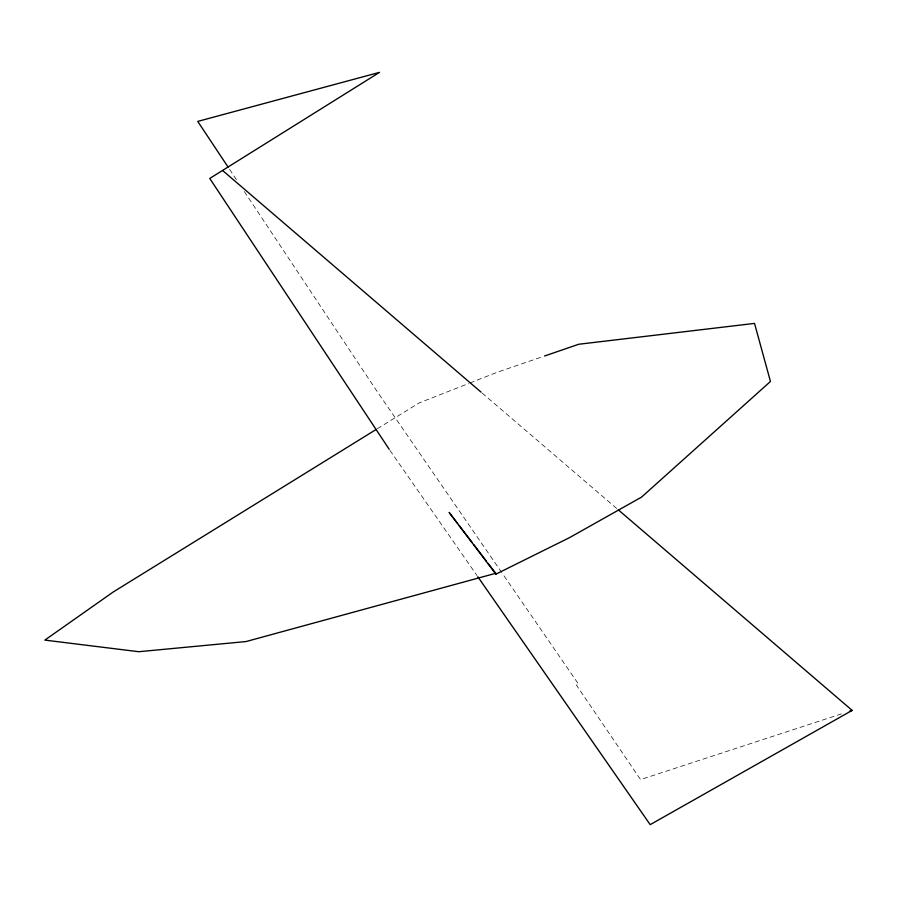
<?xml version="1.0" encoding="UTF-8"?>
<svg xmlns="http://www.w3.org/2000/svg" width="897" height="897" viewBox="0 0 897 897"><rect width="100%" height="100%" fill="white"/><g stroke="black" fill="none" stroke-linecap="round" stroke-linejoin="round"><path stroke-width="0.67" stroke-dasharray="4.49 3.36" d="M377.379 428.71L419.09 402.944L468.582 383.512M469.882 382.997L497.23 372.266L543.246 356.457M841.509 713.866L640.559 779.594L576.412 685.095L578.711 684.411L502.499 573.665M482.171 393.088L617.192 508.879M390.004 450.451L477.002 575.56M501.715 572.51L376.28 390.251L243.502 190.299M229.598 169.376L238.097 182.158"/><path stroke-width="1.35" d="M389.208 449.307L209.752 178.447L379.521 72.354L197.744 121.409L228.051 167.044M376.191 429.45L113.358 591.908L44.85 640.099L138.766 651.715L246.013 641.557L495.693 573.306L495.918 574.136L569.584 537.606L641.546 497.117L770.456 381.483L754.523 323.402L578.744 344.257L544.557 356.008M618.257 509.788L852.15 710.39L650.19 824.646L477.798 576.715M849.493 711.254L852.15 710.39M222.759 170.609L481.106 392.168M457.605 523.523L449.139 512.456L495.918 574.136M459.298 525.732L471.99 542.326M473.683 544.546L486.376 561.141M488.069 563.35L495.693 573.306"/></g></svg>
